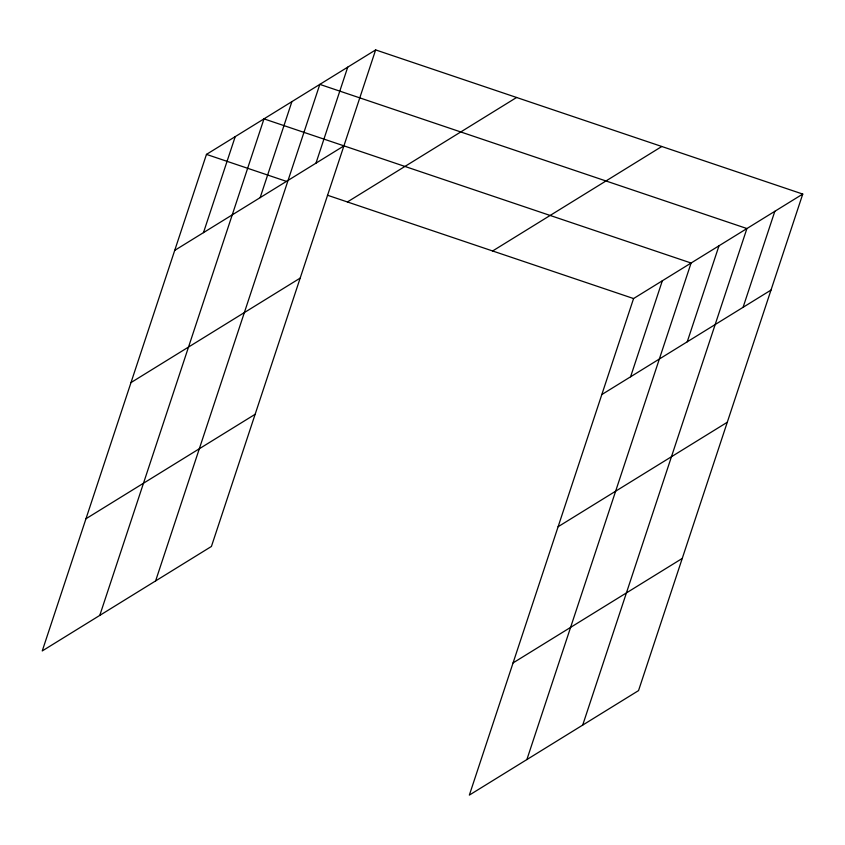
<?xml version="1.0" encoding="UTF-8"?>
<svg xmlns="http://www.w3.org/2000/svg" width="845" height="845" viewBox="0 0 845 845"><rect width="100%" height="100%" fill="white"/><g stroke="black" fill="none" stroke-linecap="round" stroke-linejoin="round"><path stroke-width="1.27" d="M375.645 49.908L206.465 154.392L42.25 650.935L211.43 546.451L375.645 49.908L802.75 194.065L638.535 690.608L469.355 795.092L633.57 298.549L802.75 194.065M203.476 232.639L235.227 136.626M99.773 615.413L263.989 118.87L691.094 263.027L526.879 759.57M260.154 197.635L291.905 101.622M155.607 580.938L319.822 84.384L746.917 228.541L582.701 725.094M315.977 163.159L347.728 67.146M630.581 376.796L662.332 280.783M687.249 341.792L719 245.779M743.082 307.316L774.833 211.303M174.714 250.395L343.894 145.921M347.411 201.955L516.591 97.481M131.007 382.574L300.186 278.1M492.624 250.976L661.804 146.491M85.968 518.756L255.148 414.282M601.82 394.552L770.999 290.078M558.101 526.731L727.281 422.257M513.063 662.913L682.242 558.439M206.465 154.392L286.297 181.326M327.459 195.227L633.57 298.549"/></g></svg>
